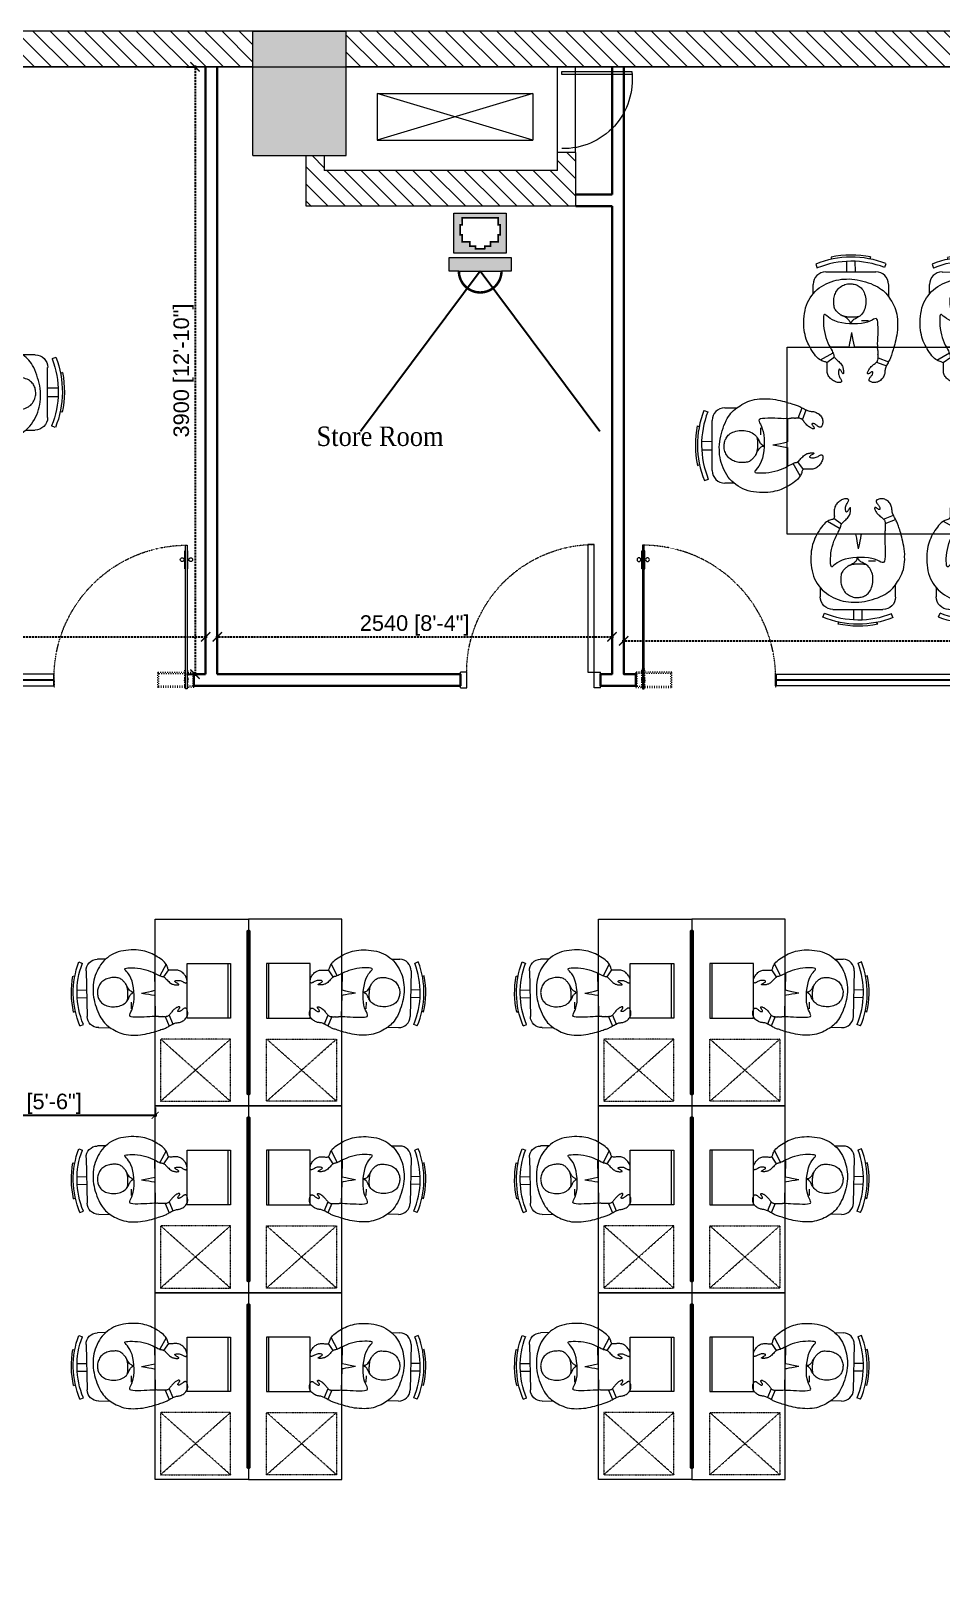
# Model space of a CAD drawing. Header units: millimetres. Extents: x 14520794 to 14796193, y 1415067 to 1454683.
# Drawn here: x 14559299 to 14565155, y 1444660 to 1454683 of the extents above; entities that cross this region are included whole.
import ezdxf

# ---------------------------------------------------------------- set-up
doc = ezdxf.new("R2010")
doc.units = ezdxf.units.MM
doc.header["$LTSCALE"] = 0.01
doc.header["$MEASUREMENT"] = 0
doc.header["$PDMODE"] = 35
for name, pattern in [('ACAD_ISO03W100', [30, 12, -18]), ('DASHED2', [0.375, 0.25, -0.125]), ('HIDDEN', [0.375, 0.25, -0.125]), ('XREF134$0$HIDDEN', [0.375, 0.25, -0.125])]:
    doc.linetypes.add(name, pattern=pattern)
doc.layers.get('0').update_dxf_attribs({"color": 6, "lineweight": 0})
doc.layers.get('Defpoints').update_dxf_attribs({"color": 2})
for name, color, linetype, lineweight in [('7', 7, 'Continuous', 9), ('8 core c.', 32, 'Continuous', 20), ('CHAIR', 32, 'Continuous', 13), ('CHAIRS', 30, 'Continuous', 13), ('DIM', 6, 'Continuous', 13), ('ELE-1', 7, 'Continuous', 20), ('fur_h', 32, 'Continuous', 13), ('fur_n', 32, 'Continuous', 13), ('Glass door', 5, 'Continuous', 15), ('glass part', 5, 'Continuous', 0), ('H', 8, 'Continuous', 5), ('HIDDEN', 30, 'HIDDEN', 5), ('IP Patch Cod-Jack', 42, 'Continuous', 13), ('men', 1, 'Continuous', 13), ('partition', 34, 'Continuous', 30), ('TXT2', 7, 'Continuous', 15), ('WALL', 7, 'Continuous', 30), ('XREF134$0$DoorWindow', 32, 'Continuous', 9)]:
    doc.layers.add(name, color=color, linetype=linetype, lineweight=lineweight)
for name, color, linetype in [('EPSILON DOME CAMERA', 1, 'Continuous'), ('GLASS', 5, 'Continuous'), ('TEMPLATE', 252, 'Continuous')]:
    doc.layers.add(name, color=color, linetype=linetype)
doc.styles.add('SMALL', font='arial.ttf', dxfattribs={"height": 100})
doc.styles.add('TIMES', font='times.ttf', dxfattribs={"width": 0.9, "height": 250})
doc.dimstyles.new('AJI', dxfattribs={"dimtxt": 200, "dimasz": 75, "dimexe": 100, "dimexo": 25, "dimgap": 50, "dimtad": 1, "dimdec": 0, "dimrnd": 5, "dimzin": 0, "dimdsep": 46, "dimtxsty": 'SMALL', "dimblk": 'ARCHTICK', "dimcen": 0, "dimdle": 100, "dimclrd": 7, "dimclre": 7, "dimclrt": 256, "dimazin": 0, "dimtfac": 1, "dimtdec": 0, "dimtofl": 0, "dimtmove": 0, "dimatfit": 3, "dimldrblk": 'CLOSEDBLANK', "dimfxl": 100, "dimtolj": 1, "dimtzin": 0, "dimarcsym": 0})
pattern_1 = [(315, (8833005.4, 736593.985), (55.2427173, 55.2427173), [])]

# ---------------------------------------------------------------- blocks, each defined once
blk = doc.blocks.new('A$C78666EA5')
at = {"linetype": 'ACAD_ISO03W100', "ltscale": 50}
for p, q in [((0, 49), (39, 49)), ((7, 41), (0, 49)), ((0, -49), (0, 49)), ((7, 41), (39, 41)), ((7, -41), (7, 41)), ((39, 49), (39, -68)), ((44, 49), (39, 49)), ((54, 49), (58, 49)), ((58, 49), (58, -68)), ((58, 49), (233, 49)), ((58, 41), (226, 41)), ((226, 41), (233, 49)), ((226, 41), (226, -41)), ((233, 49), (233, -49)), ((0, -49), (7, -41)), ((39, -49), (0, -49)), ((39, -41), (7, -41)), ((39, -68), (44, -68)), ((58, -68), (54, -68)), ((226, -41), (58, -41)), ((233, -49), (58, -49)), ((226, -41), (233, -49))]:
    blk.add_line(p, q, dxfattribs=at)
at = {"ltscale": 2}
for p, q in [((44, 58), (54, 58)), ((44, -866), (44, 58)), ((54, 58), (54, -866)), ((39, -713), (39, -829)), ((44, -713), (39, -713)), ((54, -713), (58, -713)), ((58, -713), (58, -829)), ((39, -829), (44, -829)), ((54, -866), (44, -866)), ((58, -829), (54, -829))]:
    blk.add_line(p, q, dxfattribs=at)
at = {"linetype": 'HIDDEN'}
blk.add_line((900, 0), (900, 49), dxfattribs=at)
for centre in [(21, -773), (76, -773)]:
    blk.add_circle(centre, 12)
at = {"linetype": 'ACAD_ISO03W100', "ltscale": 50, "extrusion": (0, 0, -1)}
for start_param, end_param in [(4.80851, 6.187064), (1.666918, 3.045471)]:
    blk.add_ellipse((49, 0), major_axis=(-8.91, 8.91), ratio=1, start_param=start_param, end_param=end_param, dxfattribs=at)
at = {"ltscale": 2, "extrusion": (0, 0, -1)}
blk.add_ellipse((49, 0), major_axis=(-612, 612), ratio=1, start_param=3.926991, end_param=3.932609, dxfattribs=at)
at = {"layer": 'HIDDEN', "linetype": 'DASHED2', "extrusion": (0, 0, -1)}
blk.add_ellipse((38, -4), major_axis=(-619, 605), ratio=0.991948, start_param=2.359023, end_param=3.924163, dxfattribs=at)
blk = doc.blocks.new('e23')
h = blk.add_hatch(color=8)
h.dxf.hatch_style = 1
h.paths.add_polyline_path([(14607114, 1454453), (14607114, 1454683), (14606514, 1454683), (14606514, 1453883), (14607114, 1453883)])
h.paths.add_polyline_path([(14612941, 1454453), (14612941, 1454683), (14612141, 1454683), (14612141, 1453983), (14612141, 1453883), (14612341, 1453883), (14612941, 1453883)])
h.paths.add_polyline_path([(14618668, 1454451), (14618668, 1454683), (14617868, 1454683), (14617868, 1453883), (14618668, 1453883)])
h.paths.add_polyline_path([(14624396, 1454453), (14624396, 1454683), (14623596, 1454682), (14623596, 1453883), (14624396, 1453883)])
h.paths.add_polyline_path([(14629923, 1454683), (14629323, 1454683), (14629323, 1453883), (14629667, 1453883), (14629923, 1453883)])
h.paths.add_polyline_path([(14635750, 1454683), (14635150, 1454683), (14635150, 1453883), (14635394, 1453883), (14635750, 1453883)])
h.paths.add_polyline_path([(14641477, 1454683), (14640877, 1454683), (14640877, 1453883), (14641477, 1453883)])
h.paths.add_polyline_path([(14646962, 1454683), (14646419, 1454683), (14646419, 1453883), (14646962, 1453883)])
h.paths.add_polyline_path([(14646962, 1447593), (14646162, 1447593), (14646162, 1446793), (14646962, 1446793)])
h.paths.add_polyline_path([(14646962, 1443288), (14646362, 1443288), (14646362, 1442688), (14646962, 1442688)])
h.paths.add_polyline_path([(14635850, 1447593), (14635050, 1447593), (14635050, 1446793), (14635850, 1446793)])
h.paths.add_polyline_path([(14635750, 1440733), (14635150, 1440733), (14635150, 1440048), (14635150, 1439933), (14635750, 1439933)])
h.paths.add_polyline_path([(14641477, 1440733), (14640877, 1440733), (14640878, 1440048), (14640877, 1439933), (14640877, 1439933), (14641477, 1439933)])
h.paths.add_polyline_path([(14624396, 1447593), (14623596, 1447593), (14623596, 1446793), (14624396, 1446793)])
h.paths.add_polyline_path([(14618668, 1447593), (14617868, 1447593), (14617868, 1446793), (14618668, 1446793)])
h.paths.add_polyline_path([(14607214, 1447593), (14606414, 1447593), (14606414, 1446793), (14607214, 1446793)])
h.paths.add_polyline_path([(14607114, 1440733), (14606514, 1440733), (14606514, 1440048), (14606514, 1439933), (14607114, 1439933)])
h.paths.add_polyline_path([(14612942, 1440733), (14612342, 1440733), (14612342, 1440048), (14612342, 1439933), (14612942, 1439933)])
h.paths.add_polyline_path([(14618568, 1440733), (14617968, 1440733), (14617968, 1440048), (14617968, 1439933), (14618070, 1439933), (14618568, 1439933)])
h.paths.add_polyline_path([(14624296, 1440733), (14623696, 1440733), (14623696, 1440048), (14623696, 1439933), (14624296, 1439933)])
h.paths.add_polyline_path([(14629924, 1440733), (14629324, 1440733), (14629324, 1440048), (14629324, 1439933), (14629924, 1439933)])
h.paths.add_polyline_path([(14601387, 1440733), (14600787, 1440733), (14600787, 1440048), (14600787, 1439933), (14601387, 1439933)])
h.paths.add_polyline_path([(14595902, 1443288), (14595532, 1443288), (14595302, 1443288), (14595302, 1442688), (14595902, 1442688)])
h.paths.add_polyline_path([(14596102, 1447763), (14595303, 1447763), (14595303, 1446963), (14596102, 1446963)])
h.paths.add_polyline_path([(14595902, 1454683), (14595303, 1454683), (14595303, 1454453), (14595302, 1453883), (14595902, 1453883)])
at = {"layer": '7', "lineweight": 0}
h = blk.add_hatch(dxfattribs=at)
h.set_pattern_fill('ANSI31', color=8, scale=625, angle=-90, style=0)
h.set_pattern_definition(pattern_1)
h.paths.add_polyline_path([(14629323, 1454683), (14624396, 1454683), (14624396, 1454453), (14629323, 1454453)])
h.paths.add_polyline_path([(14623596, 1454682), (14618668, 1454682), (14618668, 1454451), (14623596, 1454451)])
h.paths.add_polyline_path([(14617868, 1454683), (14612941, 1454683), (14612941, 1454453), (14617868, 1454453)])
h = blk.add_hatch(dxfattribs=at)
h.set_pattern_fill('ANSI31', color=8, scale=625, angle=-90, style=0)
h.set_pattern_definition(pattern_1)
h.paths.add_polyline_path([(14629923, 1454683), (14629923, 1454453), (14635150, 1454453), (14635150, 1454683)])
h = blk.add_hatch(dxfattribs=at)
h.set_pattern_fill('ANSI31', color=8, scale=625, angle=-90, style=0)
h.set_pattern_definition(pattern_1)
h.paths.add_polyline_path([(14631397, 1453903), (14631282, 1453903), (14631282, 1453788), (14629782, 1453788), (14629782, 1453883), (14629667, 1453883), (14629667, 1453554), (14629782, 1453558), (14631397, 1453558)])
h.paths.add_polyline_path([(14637121, 1453903), (14637006, 1453903), (14637006, 1453788), (14635509, 1453788), (14635509, 1453883), (14635394, 1453883), (14635394, 1453553), (14635509, 1453558), (14637121, 1453558)])
h.paths.add_polyline_path([(14612600, 1453883), (14612485, 1453883), (14612485, 1453788), (14610983, 1453788), (14610983, 1453903), (14610868, 1453903), (14610868, 1453558), (14612600, 1453558)])
h.paths.add_polyline_path([(14606872, 1453883), (14606757, 1453883), (14606757, 1453788), (14605256, 1453788), (14605256, 1453903), (14605141, 1453903), (14605141, 1453558), (14605256, 1453558), (14606872, 1453558)])
at = {"layer": 'WALL', "lineweight": 0}
for p, q in [((14634088, 1454683), (14625669, 1454683)), ((14629323, 1454683), (14629923, 1454683)), ((14629323, 1453883), (14629323, 1454683)), ((14629323, 1454683), (14629923, 1454683)), ((14629323, 1453883), (14629323, 1454683)), ((14629923, 1453883), (14629923, 1454683)), ((14629923, 1453883), (14629923, 1454683)), ((14629323, 1454453), (14624396, 1454453)), ((14634088, 1454453), (14629923, 1454453)), ((14631282, 1453903), (14631282, 1454453)), ((14631397, 1453903), (14631397, 1454453)), ((14630122, 1454283), (14630122, 1453983)), ((14630122, 1454283), (14631123, 1454283)), ((14631123, 1454283), (14630122, 1453983)), ((14631123, 1453983), (14630122, 1454283)), ((14631123, 1454283), (14631123, 1453983)), ((14630122, 1453983), (14631123, 1453983)), ((14629323, 1453883), (14629923, 1453883)), ((14629323, 1453883), (14629923, 1453883)), ((14629665, 1453558), (14629665, 1453883)), ((14629782, 1453883), (14629782, 1453788)), ((14631282, 1453788), (14631282, 1453903)), ((14631399, 1453903), (14631282, 1453903)), ((14631399, 1453558), (14631399, 1453903)), ((14631282, 1453788), (14629782, 1453788)), ((14631399, 1453558), (14629665, 1453558))]:
    blk.add_line(p, q, dxfattribs=at)
blk.add_lwpolyline([(14641477, 1454683), (14601388, 1454683)], dxfattribs=at)
blk.add_lwpolyline([(14631758, 1454405), (14631309, 1454405), (14631309, 1454423), (14631759, 1454423, -0.456104), (14631309, 1453928)], format="xyb", dxfattribs=at)
blk = doc.blocks.new('d vh')
at = {"layer": 'CHAIR'}
for p, q in [((403192, -130723), (403258, -130664)), ((403092, -130838), (403120, -130827)), ((403430, -131125), (403185, -130853)), ((403130, -130954), (403145, -130949)), ((403230, -131018), (403287, -130966)), ((403271, -131063), (403328, -131012)), ((403610, -131087), (403560, -131132)), ((403325, -131168), (403332, -131154)), ((403437, -131217), (403450, -131190))]:
    blk.add_line(p, q, dxfattribs=at)
for centre, radius, start, end in [((403253, -130792), 91.7, 131.9791, 221.9791), ((403738, -130597), 690, 200.437, 244.0784), ((403738, -130597), 660, 200.4628, 244.0784), ((403738, -130597), 705, 210.4111, 234.1011), ((403498, -131064), 91.7, 221.9791, 311.9791)]:
    blk.add_arc(centre, radius, start, end, dxfattribs=at)
at = {"layer": 'men', "linetype": 'ByBlock'}
for p, q in [((403458, -130413), (403473, -130405)), ((403473, -130405), (403487, -130397)), ((403487, -130397), (403501, -130391)), ((403501, -130391), (403513, -130385)), ((403513, -130385), (403525, -130379)), ((403525, -130379), (403536, -130374)), ((403536, -130374), (403545, -130370)), ((403545, -130370), (403553, -130366)), ((403553, -130366), (403561, -130362)), ((403561, -130362), (403568, -130359)), ((403568, -130359), (403574, -130357)), ((403574, -130357), (403581, -130354)), ((403581, -130354), (403588, -130352)), ((403588, -130352), (403595, -130350)), ((403595, -130350), (403603, -130348)), ((403603, -130348), (403611, -130346)), ((403611, -130346), (403620, -130344)), ((403642, -130422), (403613, -130345)), ((403620, -130344), (403629, -130342)), ((403629, -130342), (403638, -130339)), ((403638, -130339), (403646, -130337)), ((403646, -130337), (403654, -130334)), ((403673, -130409), (403646, -130337)), ((403654, -130334), (403661, -130331)), ((403661, -130331), (403668, -130328)), ((403668, -130328), (403674, -130325)), ((403674, -130325), (403679, -130321)), ((403679, -130321), (403684, -130317)), ((403684, -130317), (403689, -130314)), ((403689, -130314), (403694, -130310)), ((403694, -130310), (403700, -130307)), ((403700, -130307), (403706, -130304)), ((403706, -130304), (403713, -130302)), ((403713, -130302), (403721, -130300)), ((403721, -130300), (403729, -130298)), ((403729, -130298), (403737, -130298)), ((403737, -130298), (403745, -130298)), ((403745, -130298), (403754, -130299)), ((403746, -130381), (403745, -130383)), ((403745, -130383), (403745, -130385)), ((403745, -130385), (403746, -130386)), ((403747, -130379), (403746, -130381)), ((403746, -130386), (403748, -130388)), ((403749, -130377), (403747, -130379)), ((403748, -130388), (403751, -130389)), ((403752, -130375), (403749, -130377)), ((403751, -130389), (403754, -130390)), ((403756, -130373), (403752, -130375)), ((403754, -130299), (403762, -130300)), ((403754, -130390), (403758, -130391)), ((403760, -130372), (403756, -130373)), ((403758, -130391), (403762, -130391)), ((403765, -130371), (403760, -130372)), ((403762, -130300), (403769, -130303)), ((403762, -130391), (403766, -130392)), ((403770, -130370), (403765, -130371)), ((403766, -130392), (403769, -130393)), ((403769, -130303), (403776, -130306)), ((403769, -130393), (403772, -130394)), ((403775, -130369), (403770, -130370)), ((403772, -130394), (403775, -130395)), ((403781, -130369), (403775, -130369)), ((403775, -130395), (403777, -130397)), ((403777, -130404), (403775, -130406)), ((403776, -130306), (403783, -130311)), ((403777, -130397), (403778, -130398)), ((403778, -130402), (403777, -130404)), ((403778, -130398), (403779, -130400)), ((403779, -130400), (403778, -130402)), ((403786, -130369), (403781, -130369)), ((403783, -130311), (403789, -130316)), ((403791, -130368), (403786, -130369)), ((403789, -130316), (403794, -130321)), ((403796, -130367), (403791, -130368)), ((403794, -130321), (403798, -130327)), ((403800, -130366), (403796, -130367)), ((403798, -130327), (403802, -130332)), ((403803, -130365), (403800, -130366)), ((403802, -130332), (403805, -130338)), ((403806, -130363), (403803, -130365)), ((403805, -130338), (403807, -130343)), ((403808, -130361), (403806, -130363)), ((403807, -130343), (403809, -130348)), ((403809, -130358), (403808, -130361)), ((403809, -130348), (403810, -130352)), ((403810, -130355), (403809, -130358)), ((403810, -130352), (403810, -130355)), ((403314, -130533), (403325, -130518)), ((403325, -130518), (403338, -130504)), ((403338, -130504), (403351, -130491)), ((403351, -130491), (403366, -130478)), ((403366, -130478), (403380, -130465)), ((403380, -130465), (403396, -130453)), ((403396, -130453), (403411, -130442)), ((403411, -130442), (403427, -130431)), ((403427, -130431), (403443, -130422)), ((403443, -130422), (403458, -130413)), ((403551, -130506), (403533, -130521)), ((403566, -130494), (403551, -130506)), ((403578, -130483), (403566, -130494)), ((403586, -130475), (403578, -130483)), ((403593, -130470), (403586, -130475)), ((403597, -130465), (403593, -130470)), ((403600, -130462), (403597, -130465)), ((403602, -130460), (403600, -130462)), ((403603, -130458), (403602, -130460)), ((403604, -130456), (403603, -130458)), ((403606, -130454), (403604, -130456)), ((403608, -130452), (403606, -130454)), ((403610, -130450), (403608, -130452)), ((403612, -130448), (403610, -130450)), ((403615, -130446), (403612, -130448)), ((403617, -130444), (403615, -130446)), ((403620, -130442), (403617, -130444)), ((403622, -130440), (403620, -130442)), ((403625, -130438), (403622, -130440)), ((403627, -130436), (403625, -130438)), ((403628, -130435), (403627, -130436)), ((403630, -130433), (403628, -130435)), ((403632, -130431), (403630, -130433)), ((403634, -130429), (403632, -130431)), ((403636, -130427), (403634, -130429)), ((403638, -130425), (403636, -130427)), ((403641, -130423), (403638, -130425)), ((403644, -130420), (403641, -130423)), ((403647, -130418), (403644, -130420)), ((403650, -130415), (403647, -130418)), ((403654, -130413), (403650, -130415)), ((403659, -130411), (403654, -130413)), ((403663, -130410), (403659, -130411)), ((403669, -130409), (403663, -130410)), ((403674, -130409), (403669, -130409)), ((403681, -130410), (403674, -130409)), ((403687, -130411), (403681, -130410)), ((403694, -130412), (403687, -130411)), ((403701, -130413), (403694, -130412)), ((403708, -130414), (403701, -130413)), ((403716, -130415), (403708, -130414)), ((403723, -130416), (403716, -130415)), ((403731, -130416), (403723, -130416)), ((403738, -130416), (403731, -130416)), ((403745, -130415), (403738, -130416)), ((403752, -130414), (403745, -130415)), ((403758, -130413), (403752, -130414)), ((403763, -130411), (403758, -130413)), ((403768, -130409), (403763, -130411)), ((403772, -130408), (403768, -130409)), ((403775, -130406), (403772, -130408)), ((403940, -130520), (403942, -130515)), ((403942, -130515), (403944, -130511)), ((403944, -130511), (403946, -130507)), ((403946, -130507), (403949, -130505)), ((403949, -130505), (403952, -130504)), ((403952, -130504), (403956, -130505)), ((403956, -130505), (403959, -130506)), ((403959, -130506), (403963, -130509)), ((403963, -130509), (403967, -130513)), ((403967, -130513), (403970, -130517)), ((403970, -130517), (403974, -130523)), ((403265, -130637), (403269, -130622)), ((403269, -130622), (403274, -130607)), ((403274, -130607), (403280, -130592)), ((403280, -130592), (403287, -130577)), ((403287, -130577), (403295, -130562)), ((403295, -130562), (403303, -130547)), ((403303, -130547), (403314, -130533)), ((403441, -130609), (403437, -130617)), ((403437, -130617), (403439, -130624)), ((403439, -130624), (403445, -130629)), ((403449, -130598), (403441, -130609)), ((403445, -130629), (403454, -130634)), ((403462, -130584), (403449, -130598)), ((403478, -130569), (403462, -130584)), ((403496, -130553), (403478, -130569)), ((403515, -130536), (403496, -130553)), ((403533, -130521), (403515, -130536)), ((403854, -130618), (403855, -130609)), ((403854, -130627), (403854, -130618)), ((403854, -130636), (403854, -130627)), ((403855, -130600), (403857, -130591)), ((403855, -130609), (403855, -130600)), ((403857, -130591), (403859, -130584)), ((403859, -130584), (403861, -130576)), ((403861, -130576), (403864, -130570)), ((403864, -130570), (403868, -130564)), ((403868, -130564), (403871, -130559)), ((403871, -130559), (403875, -130554)), ((403875, -130554), (403879, -130549)), ((403879, -130549), (403883, -130545)), ((403883, -130545), (403886, -130542)), ((403886, -130542), (403890, -130539)), ((403890, -130539), (403893, -130537)), ((403892, -130564), (403891, -130569)), ((403891, -130569), (403891, -130573)), ((403891, -130573), (403892, -130576)), ((403894, -130559), (403892, -130564)), ((403892, -130576), (403894, -130577)), ((403893, -130537), (403895, -130535)), ((403895, -130553), (403894, -130559)), ((403894, -130577), (403898, -130577)), ((403895, -130535), (403897, -130534)), ((403897, -130548), (403895, -130553)), ((403897, -130534), (403899, -130535)), ((403898, -130543), (403897, -130548)), ((403899, -130539), (403898, -130543)), ((403898, -130577), (403902, -130575)), ((403899, -130535), (403899, -130536)), ((403899, -130536), (403899, -130539)), ((403902, -130575), (403907, -130572)), ((403907, -130572), (403912, -130568)), ((403912, -130568), (403918, -130563)), ((403918, -130563), (403923, -130558)), ((403923, -130558), (403927, -130552)), ((403927, -130552), (403931, -130545)), ((403931, -130545), (403933, -130539)), ((403933, -130539), (403936, -130532)), ((403936, -130532), (403938, -130526)), ((403938, -130526), (403940, -130520)), ((403965, -130632), (403959, -130637)), ((403970, -130626), (403965, -130632)), ((403974, -130619), (403970, -130626)), ((403974, -130523), (403977, -130529)), ((403978, -130613), (403974, -130619)), ((403977, -130529), (403980, -130536)), ((403981, -130606), (403978, -130613)), ((403980, -130536), (403982, -130544)), ((403983, -130599), (403981, -130606)), ((403982, -130544), (403984, -130551)), ((403985, -130592), (403983, -130599)), ((403984, -130551), (403985, -130560)), ((403985, -130560), (403986, -130568)), ((403986, -130584), (403985, -130592)), ((403986, -130568), (403986, -130576)), ((403986, -130576), (403986, -130584)), ((403252, -130708), (403253, -130694)), ((403252, -130722), (403252, -130708)), ((403253, -130737), (403252, -130722)), ((403253, -130694), (403255, -130679)), ((403255, -130753), (403253, -130737)), ((403255, -130679), (403258, -130665)), ((403258, -130665), (403261, -130651)), ((403261, -130651), (403265, -130637)), ((403454, -130634), (403466, -130639)), ((403466, -130639), (403482, -130645)), ((403482, -130645), (403499, -130654)), ((403499, -130654), (403517, -130665)), ((403517, -130665), (403537, -130680)), ((403537, -130680), (403557, -130699)), ((403557, -130699), (403577, -130720)), ((403577, -130720), (403596, -130742)), ((403583, -130742), (403590, -130735)), ((403584, -130748), (403594, -130740)), ((403596, -130742), (403613, -130766)), ((403812, -130751), (403818, -130735)), ((403818, -130735), (403824, -130720)), ((403824, -130720), (403828, -130707)), ((403828, -130707), (403833, -130697)), ((403833, -130697), (403836, -130688)), ((403935, -130725), (403835, -130691)), ((403836, -130688), (403840, -130682)), ((403840, -130682), (403843, -130677)), ((403843, -130677), (403846, -130673)), ((403846, -130673), (403849, -130669)), ((403849, -130669), (403851, -130666)), ((403851, -130666), (403852, -130662)), ((403852, -130662), (403853, -130657)), ((403852, -130662), (403919, -130677)), ((403853, -130657), (403854, -130651)), ((403854, -130644), (403854, -130636)), ((403854, -130651), (403854, -130644)), ((403921, -130672), (403919, -130677)), ((403919, -130677), (403919, -130682)), ((403919, -130682), (403920, -130687)), ((403920, -130687), (403923, -130693)), ((403925, -130667), (403921, -130672)), ((403923, -130693), (403926, -130699)), ((403929, -130663), (403925, -130667)), ((403926, -130699), (403929, -130706)), ((403935, -130658), (403929, -130663)), ((403929, -130706), (403932, -130714)), ((403932, -130714), (403934, -130723)), ((403934, -130723), (403936, -130733)), ((403941, -130653), (403935, -130658)), ((403936, -130733), (403937, -130745)), ((403937, -130745), (403936, -130758)), ((403947, -130648), (403941, -130653)), ((403953, -130643), (403947, -130648)), ((403959, -130637), (403953, -130643)), ((403258, -130769), (403255, -130753)), ((403262, -130786), (403258, -130769)), ((403268, -130804), (403262, -130786)), ((403274, -130823), (403268, -130804)), ((403282, -130841), (403274, -130823)), ((403290, -130860), (403282, -130841)), ((403299, -130879), (403290, -130860)), ((403613, -130766), (403629, -130790)), ((403629, -130790), (403642, -130813)), ((403642, -130813), (403652, -130836)), ((403652, -130836), (403658, -130856)), ((403658, -130856), (403662, -130874)), ((403732, -130875), (403747, -130859)), ((403747, -130859), (403761, -130841)), ((403761, -130841), (403774, -130823)), ((403774, -130823), (403786, -130804)), ((403786, -130804), (403796, -130786)), ((403796, -130786), (403804, -130768)), ((403804, -130768), (403812, -130751)), ((403916, -130847), (403910, -130862)), ((403921, -130832), (403916, -130847)), ((403925, -130817), (403921, -130832)), ((403929, -130801), (403925, -130817)), ((403932, -130786), (403929, -130801)), ((403935, -130772), (403932, -130786)), ((403936, -130758), (403935, -130772)), ((403309, -130897), (403299, -130879)), ((403319, -130915), (403309, -130897)), ((403330, -130931), (403319, -130915)), ((403342, -130948), (403330, -130931)), ((403354, -130963), (403342, -130948)), ((403367, -130977), (403354, -130963)), ((403662, -130874), (403663, -130890)), ((403663, -130890), (403664, -130904)), ((403664, -130904), (403664, -130914)), ((403664, -130914), (403665, -130921)), ((403665, -130921), (403668, -130925)), ((403668, -130925), (403673, -130925)), ((403673, -130925), (403681, -130921)), ((403681, -130921), (403691, -130913)), ((403691, -130913), (403704, -130903)), ((403704, -130903), (403718, -130890)), ((403718, -130890), (403732, -130875)), ((403838, -130973), (403824, -130987)), ((403851, -130959), (403838, -130973)), ((403862, -130945), (403851, -130959)), ((403872, -130932), (403862, -130945)), ((403882, -130918), (403872, -130932)), ((403890, -130904), (403882, -130918)), ((403897, -130891), (403890, -130904)), ((403904, -130876), (403897, -130891)), ((403910, -130862), (403904, -130876)), ((403380, -130991), (403367, -130977)), ((403394, -131004), (403380, -130991)), ((403409, -131016), (403394, -131004)), ((403424, -131028), (403409, -131016)), ((403440, -131038), (403424, -131028)), ((403457, -131048), (403440, -131038)), ((403475, -131057), (403457, -131048)), ((403493, -131065), (403475, -131057)), ((403511, -131072), (403493, -131065)), ((403530, -131077), (403511, -131072)), ((403549, -131082), (403530, -131077)), ((403568, -131085), (403549, -131082)), ((403588, -131087), (403568, -131085)), ((403607, -131087), (403588, -131087)), ((403627, -131086), (403607, -131087)), ((403646, -131084), (403627, -131086)), ((403666, -131080), (403646, -131084)), ((403685, -131075), (403666, -131080)), ((403704, -131068), (403685, -131075)), ((403723, -131060), (403704, -131068)), ((403741, -131050), (403723, -131060)), ((403759, -131039), (403741, -131050)), ((403776, -131027), (403759, -131039)), ((403793, -131014), (403776, -131027)), ((403809, -131001), (403793, -131014)), ((403824, -130987), (403809, -131001))]:
    blk.add_line(p, q, dxfattribs=at)
at = {"layer": 'men'}
for p, q in [((403586, -130476), (403699, -130602)), ((403727, -130633), (403818, -130734))]:
    blk.add_line(p, q, dxfattribs=at)
at = {"layer": 'men', "linetype": 'ByBlock'}
for points in [[(403633, -130690), (403652, -130666), (403668, -130645), (403682, -130626), (403694, -130609), (403699, -130602)], [(403512, -130727), (403517, -130731), (403522, -130735), (403528, -130740), (403533, -130745), (403539, -130751), (403544, -130756), (403549, -130762), (403554, -130768), (403559, -130774), (403564, -130780), (403568, -130785), (403572, -130791), (403575, -130796), (403578, -130801), (403581, -130806), (403583, -130810), (403585, -130814), (403586, -130818), (403588, -130821), (403589, -130824), (403589, -130828), (403590, -130832), (403591, -130836), (403591, -130840), (403592, -130846), (403592, -130852), (403592, -130858), (403592, -130865), (403592, -130872), (403591, -130879), (403589, -130886), (403587, -130894), (403584, -130901), (403580, -130908), (403575, -130914), (403570, -130921), (403564, -130927), (403557, -130933), (403550, -130939), (403543, -130945), (403535, -130951), (403527, -130956), (403518, -130960), (403509, -130965), (403500, -130968), (403490, -130971), (403481, -130973), (403471, -130974), (403461, -130975), (403451, -130974), (403442, -130972), (403432, -130970), (403423, -130967), (403414, -130963), (403406, -130959), (403398, -130954), (403390, -130949), (403383, -130943), (403377, -130937), (403372, -130931), (403367, -130924), (403362, -130917), (403358, -130910), (403354, -130903), (403351, -130895), (403349, -130888), (403347, -130880), (403345, -130872), (403345, -130863), (403345, -130855), (403346, -130846), (403348, -130836), (403351, -130827), (403355, -130817), (403360, -130807), (403366, -130797), (403373, -130787), (403381, -130777), (403389, -130768), (403398, -130760), (403408, -130752), (403418, -130745), (403429, -130738), (403440, -130733), (403451, -130729), (403463, -130726), (403474, -130724), (403485, -130723), (403495, -130723), (403505, -130725), (403515, -130727), (403524, -130730), (403532, -130733), (403540, -130736), (403547, -130739), (403553, -130741), (403559, -130742), (403563, -130743), (403567, -130743), (403570, -130742), (403573, -130742), (403575, -130741), (403577, -130741), (403579, -130741), (403581, -130741), (403582, -130741), (403583, -130742), (403584, -130744), (403584, -130745), (403584, -130748), (403584, -130750), (403583, -130753), (403582, -130757), (403580, -130761), (403579, -130767), (403579, -130775), (403579, -130785), (403581, -130797), (403585, -130813), (403591, -130833)], [(403521, -130694), (403486, -130655)], [(403633, -130690), (403658, -130674), (403681, -130660), (403701, -130648), (403727, -130633)]]:
    blk.add_lwpolyline(points, dxfattribs=at)
blk = doc.blocks.new('dtyhth')
at = {"layer": 'fur_n'}
for points in [[(14546203, 1693100), (14546203, 1692500), (14545003, 1692500), (14545003, 1693100)], [(14545288, 1692984), (14545638, 1692984), (14545638, 1692704), (14545288, 1692704)], [(14545288, 1692984), (14545638, 1692984), (14545638, 1692969), (14545288, 1692969)]]:
    blk.add_lwpolyline(points, close=True, dxfattribs=at)
at = {"layer": 'GLASS'}
blk.add_lwpolyline([(14546128, 1693106), (14546128, 1693094), (14545078, 1693094), (14545078, 1693106)], close=True, dxfattribs=at)
at = {"layer": 'HIDDEN'}
for p, q in [((14545773, 1692534), (14546173, 1692984)), ((14545773, 1692984), (14546173, 1692534))]:
    blk.add_line(p, q, dxfattribs=at)
blk.add_lwpolyline([(14545773, 1692984), (14545773, 1692534), (14546173, 1692534), (14546173, 1692984)], close=True, dxfattribs=at)
at = {"layer": 'CHAIRS', "xscale": -0.8000000007450578, "yscale": 0.800000000745058, "zscale": 0.800000000745058, "rotation": 313.2068148817128}
blk.add_blockref('d vh', (14842757, 1528630), dxfattribs=at)
blk = doc.blocks.new('_ARCHTICK')
at = {"color": 0, "linetype": 'ByBlock', "const_width": 0.15}
blk.add_lwpolyline([(-0.5, -0.5), (0.5, 0.5)], dxfattribs=at)
blk = doc.blocks.new('*D75')
at = {"layer": 'Defpoints', "color": 0, "ltscale": 5000, "transparency": 16777216}
for p in [(14558447, 1447776), (14560097, 1447776), (14560097, 1447716)]:
    blk.add_point(p, dxfattribs=at)
at = {"layer": 'DIM', "color": 7, "lineweight": -2, "ltscale": 5000, "transparency": 16777216}
for p, q in [((14558447, 1447766), (14558447, 1447706)), ((14560097, 1447766), (14560097, 1447706)), ((14558437, 1447716), (14560107, 1447716))]:
    blk.add_line(p, q, dxfattribs=at)
at = {"layer": 'DIM', "color": 7, "lineweight": -2, "ltscale": 5000, "transparency": 16777216, "xscale": 45, "yscale": 45, "zscale": 45, "rotation": 180}
blk.add_blockref('_ARCHTICK', (14558447, 1447716), dxfattribs=at)
at = {"layer": 'DIM', "color": 7, "lineweight": -2, "ltscale": 5000, "transparency": 16777216, "xscale": 45, "yscale": 45, "zscale": 45}
blk.add_blockref('_ARCHTICK', (14560097, 1447716), dxfattribs=at)
at = {"layer": 'DIM', "ltscale": 5000, "transparency": 16777216, "insert": (14559272, 1447790), "char_height": 100, "attachment_point": 5, "style": 'SMALL'}
blk.add_mtext('\\A1;1650 [5\'-6"]', dxfattribs=at)
blk = doc.blocks.new('_ClosedBlank')
at = {"color": 0, "linetype": 'ByBlock', "lineweight": -2}
for p, q in [((-1, 0.17), (0, 0)), ((-1, 0.17), (-1, -0.17)), ((0, 0), (-1, -0.17))]:
    blk.add_line(p, q, dxfattribs=at)
blk = doc.blocks.new('*U55')
at = {"layer": 'XREF134$0$DoorWindow'}
for p, q in [((0, -100), (0, 0)), ((900, -100), (900, 0))]:
    blk.add_line(p, q, dxfattribs=at)
blk.add_lwpolyline([(40, 0), (40, 820), (80, 820), (80, 0)], close=True, dxfattribs=at)
for points in [[(0, -100), (40, -100), (40, 0), (0, 0)], [(900, -100), (860, -100), (860, 0), (900, 0)]]:
    blk.add_lwpolyline(points, dxfattribs=at)
at = {"layer": 'XREF134$0$DoorWindow', "linetype": 'XREF134$0$HIDDEN'}
blk.add_arc((40, 0), 820, 360, 90, dxfattribs=at)
blk = doc.blocks.new('*D89')
at = {"layer": 'Defpoints', "color": 0, "ltscale": 5000, "transparency": 16777216}
for p in [(14560496, 1450841), (14563034, 1450841), (14563034, 1450790)]:
    blk.add_point(p, dxfattribs=at)
at = {"layer": 'DIM', "color": 7, "linetype": 'DASHED2', "lineweight": -2, "ltscale": 5000, "transparency": 16777216}
blk.add_line((14560486, 1450790), (14563044, 1450790), dxfattribs=at)
at = {"layer": 'DIM', "color": 7, "lineweight": -2, "ltscale": 5000, "transparency": 16777216}
for p, q in [((14560496, 1450831), (14560496, 1450780)), ((14563034, 1450831), (14563034, 1450780))]:
    blk.add_line(p, q, dxfattribs=at)
at = {"layer": 'DIM', "color": 7, "lineweight": -2, "ltscale": 5000, "transparency": 16777216, "xscale": 60, "yscale": 60, "zscale": 60, "rotation": 180}
blk.add_blockref('_ARCHTICK', (14560496, 1450790), dxfattribs=at)
at = {"layer": 'DIM', "color": 7, "lineweight": -2, "ltscale": 5000, "transparency": 16777216, "xscale": 60, "yscale": 60, "zscale": 60}
blk.add_blockref('_ARCHTICK', (14563034, 1450790), dxfattribs=at)
at = {"layer": 'DIM', "ltscale": 5000, "transparency": 16777216, "insert": (14561765, 1450864), "char_height": 100, "attachment_point": 5, "style": 'SMALL'}
blk.add_mtext('\\A1;2540 [8\'-4"]', dxfattribs=at)
blk = doc.blocks.new('*D90')
at = {"layer": 'Defpoints', "color": 0, "ltscale": 5000, "transparency": 16777216}
for p in [(14560289, 1454453), (14560289, 1450551, -14), (14560353, 1450551)]:
    blk.add_point(p, dxfattribs=at)
at = {"layer": 'DIM', "color": 7, "lineweight": -2, "ltscale": 5000, "transparency": 16777216}
for p, q in [((14560299, 1454453), (14560363, 1454453)), ((14560299, 1450551), (14560363, 1450551))]:
    blk.add_line(p, q, dxfattribs=at)
at = {"layer": 'DIM', "color": 7, "linetype": 'DASHED2', "lineweight": -2, "ltscale": 5000, "transparency": 16777216}
blk.add_line((14560353, 1454463), (14560353, 1450541), dxfattribs=at)
at = {"layer": 'DIM', "color": 7, "lineweight": -2, "ltscale": 5000, "transparency": 16777216, "xscale": 60, "yscale": 60, "zscale": 60}
for p, rotation in [((14560353, 1454453), 90), ((14560353, 1450551), 270)]:
    blk.add_blockref('_ARCHTICK', p, dxfattribs=dict(at, rotation=rotation))
at = {"layer": 'DIM', "ltscale": 5000, "transparency": 16777216, "insert": (14560279, 1452502), "char_height": 100, "attachment_point": 5, "rotation": 90, "style": 'SMALL'}
blk.add_mtext('\\A1;3900 [12\'-10"]', dxfattribs=at)
blk = doc.blocks.new('*D91')
at = {"layer": 'Defpoints', "color": 0, "ltscale": 5000, "transparency": 16777216}
for p in [(14569709, 1450765), (14563109, 1450674), (14569709, 1450674)]:
    blk.add_point(p, dxfattribs=at)
at = {"layer": 'DIM', "color": 7, "linetype": 'DASHED2', "lineweight": -2, "ltscale": 5000, "transparency": 16777216}
blk.add_line((14563099, 1450765), (14569719, 1450765), dxfattribs=at)
at = {"layer": 'DIM', "color": 7, "lineweight": -2, "ltscale": 5000, "transparency": 16777216}
for p, q in [((14563109, 1450684), (14563109, 1450775)), ((14569709, 1450684), (14569709, 1450775))]:
    blk.add_line(p, q, dxfattribs=at)
at = {"layer": 'DIM', "color": 7, "lineweight": -2, "ltscale": 5000, "transparency": 16777216, "xscale": 60, "yscale": 60, "zscale": 60, "rotation": 180}
blk.add_blockref('_ARCHTICK', (14563109, 1450765), dxfattribs=at)
at = {"layer": 'DIM', "color": 7, "lineweight": -2, "ltscale": 5000, "transparency": 16777216, "xscale": 60, "yscale": 60, "zscale": 60}
blk.add_blockref('_ARCHTICK', (14569709, 1450765), dxfattribs=at)
at = {"layer": 'DIM', "ltscale": 5000, "transparency": 16777216, "insert": (14566409, 1450839), "char_height": 100, "attachment_point": 5, "style": 'SMALL'}
blk.add_mtext('\\A1;6600 [21\'-8"]', dxfattribs=at)
blk = doc.blocks.new('*D92')
at = {"layer": 'Defpoints', "color": 0, "ltscale": 5000, "transparency": 16777216}
for p in [(14560421, 1450791), (14550070, 1450665), (14560421, 1450665)]:
    blk.add_point(p, dxfattribs=at)
at = {"layer": 'DIM', "color": 7, "linetype": 'DASHED2', "lineweight": -2, "ltscale": 5000, "transparency": 16777216}
blk.add_line((14550060, 1450791), (14560431, 1450791), dxfattribs=at)
at = {"layer": 'DIM', "color": 7, "lineweight": -2, "ltscale": 5000, "transparency": 16777216}
for p, q in [((14550070, 1450675), (14550070, 1450801)), ((14560421, 1450675), (14560421, 1450801))]:
    blk.add_line(p, q, dxfattribs=at)
at = {"layer": 'DIM', "color": 7, "lineweight": -2, "ltscale": 5000, "transparency": 16777216, "xscale": 60, "yscale": 60, "zscale": 60, "rotation": 180}
blk.add_blockref('_ARCHTICK', (14550070, 1450791), dxfattribs=at)
at = {"layer": 'DIM', "color": 7, "lineweight": -2, "ltscale": 5000, "transparency": 16777216, "xscale": 60, "yscale": 60, "zscale": 60}
blk.add_blockref('_ARCHTICK', (14560421, 1450791), dxfattribs=at)
at = {"layer": 'DIM', "ltscale": 5000, "transparency": 16777216, "insert": (14555246, 1450865), "char_height": 100, "attachment_point": 5, "style": 'SMALL'}
blk.add_mtext("\\A1;10350 [34']", dxfattribs=at)
blk = doc.blocks.new('data point')
at = {"layer": 'IP Patch Cod-Jack', "lineweight": 9}
h = blk.add_hatch(color=1, dxfattribs=at)
h.paths.add_polyline_path([(82919.4, 102817.5), (82593, 102817.5), (82593, 102567.8), (82919.4, 102567.8)])
h.paths.add_polyline_path([(82869, 102639.5), (82820.9, 102639.5), (82820.9, 102612.1), (82784.6, 102612.1), (82784.6, 102595.9), (82727.8, 102595.9), (82727.8, 102612.1), (82691.6, 102612.1), (82691.6, 102639.5), (82643.5, 102639.5), (82643.5, 102682.6), (82631.6, 102682.6), (82631.6, 102745.1), (82643.5, 102788.3), (82869, 102788.3), (82869, 102745.1), (82880.8, 102745.1), (82880.8, 102682.6), (82869, 102682.6)], flags=16)
at = {"layer": '8 core c.', "color": 7, "lineweight": 13}
for p, q in [((82631.6, 102745.1), (82631.6, 102682.6)), ((82631.6, 102682.6), (82643.5, 102682.6)), ((82869, 102745.1), (82880.8, 102745.1)), ((82691.6, 102639.5), (82691.6, 102612.1)), ((82691.6, 102612.1), (82727.8, 102612.1)), ((82727.8, 102612.1), (82727.8, 102595.9)), ((82727.8, 102595.9), (82784.6, 102595.9)), ((82784.6, 102612.1), (82784.6, 102595.9)), ((82784.6, 102612.1), (82820.9, 102612.1))]:
    blk.add_line(p, q, dxfattribs=at)
at = {"layer": '8 core c.', "color": 1, "lineweight": 13}
blk.add_line((82643.5, 102745.1), (82631.6, 102745.1), dxfattribs=at)
at = {"layer": '8 core c.', "color": 7, "lineweight": 13}
blk.add_lwpolyline([(82593, 102817.5), (82919.4, 102817.5), (82919.4, 102567.8), (82593, 102567.8)], close=True, dxfattribs=at)
for points in [[(82643.5, 102745.1), (82643.5, 102788.3), (82869, 102788.3), (82869, 102745.1)], [(82691.6, 102639.5), (82643.5, 102639.5), (82643.5, 102682.6)]]:
    blk.add_lwpolyline(points, dxfattribs=at)
at = {"layer": 'IP Patch Cod-Jack', "color": 7, "lineweight": 13}
for p, q in [((82869, 102682.6), (82880.8, 102682.6)), ((82880.8, 102745.1), (82880.8, 102682.6)), ((82820.9, 102639.5), (82820.9, 102612.1))]:
    blk.add_line(p, q, dxfattribs=at)
blk.add_lwpolyline([(82869, 102682.6), (82869, 102639.5), (82820.9, 102639.5)], dxfattribs=at)
at = {"layer": 'TEMPLATE', "color": 7, "lineweight": -3, "const_width": 10}
blk.add_lwpolyline([(82869, 102788.3), (82869, 102745.1), (82880.8, 102745.1), (82880.8, 102682.6), (82869, 102682.6), (82869, 102639.5), (82820.9, 102639.5), (82820.9, 102612.1), (82784.6, 102612.1), (82784.6, 102595.9), (82727.8, 102595.9), (82727.8, 102612.1), (82691.6, 102612.1), (82691.6, 102639.5), (82643.5, 102639.5), (82643.5, 102682.6), (82631.6, 102682.6), (82631.6, 102745.1), (82643.5, 102745.1), (82643.5, 102788.3), (82869, 102788.3)], dxfattribs=at)
blk = doc.blocks.new('DOME CAMERA')
at = {"layer": 'EPSILON DOME CAMERA', "linetype": 'Continuous', "lineweight": 9}
blk.add_hatch(color=256, dxfattribs=at).paths.add_polyline_path([(-137, 0), (-200, 0), (-200, -87), (200, -87), (200, 0), (137, 0)])
at = {"color": 1, "true_color": 0xff0000}
for p, q in [((0, -1), (-769, 1029)), ((0, 0), (769, 1030))]:
    blk.add_line(p, q, dxfattribs=at)
at = {"layer": 'EPSILON DOME CAMERA', "linetype": 'Continuous', "lineweight": 9}
blk.add_lwpolyline([(-137, 0, -1), (137, 0), (200, 0), (200, -87), (-200, -87), (-200, 0)], format="xyb", close=True, dxfattribs=at)
at = {"layer": 'EPSILON DOME CAMERA', "linetype": 'Continuous', "lineweight": 9, "const_width": 16}
blk.add_lwpolyline([(137, 0, 1), (-137, 0)], format="xyb", dxfattribs=at)
at = {"layer": 'EPSILON DOME CAMERA', "linetype": 'Continuous', "lineweight": 9}
blk.add_lwpolyline([(137, 0), (-137, 0)], dxfattribs=at)
at = {"layer": 'IP Patch Cod-Jack', "lineweight": 13, "xscale": 1.030757035158097, "yscale": 1.030757035158097, "zscale": 1.030757035158097, "rotation": 180}
blk.add_blockref('data point', (85302, 105608), dxfattribs=at)

msp = doc.modelspace()

# ---------------------------------------------------------------- linework, layer by layer
at = {"layer": 'ELE-1', "ltscale": 5000, "elevation": 0}
msp.add_lwpolyline([(14550070.3, 1450476.4), (14559446, 1450476.4), (14559446, 1450551.4), (14550070.3, 1450551.4)], close=True, dxfattribs=at)
at = {"layer": 'ELE-1', "ltscale": 5000}
msp.add_lwpolyline([(14569709.4, 1450476.4), (14564086.2, 1450476.4), (14564086.2, 1450551.4), (14569709.4, 1450551.4)], close=True, dxfattribs=at)
at = {"layer": 'fur_h', "ltscale": 5000}
msp.add_lwpolyline([(14568659.4, 1451451.4), (14564159.4, 1451451.4), (14564159.4, 1452651.4), (14568659.4, 1452651.4)], close=True, dxfattribs=at)
at = {"layer": 'glass part', "const_width": 12}
for points, elevation in [([(14550070.3, 1450513.9), (14559446, 1450513.9)], -14.3), ([(14569709.4, 1450513.9), (14564086.2, 1450513.9)], 0)]:
    msp.add_lwpolyline(points, dxfattribs=dict(at, elevation=elevation))
at = {"layer": 'H', "color": 254, "true_color": 0xfeeab9}
msp.add_lwpolyline([(14532789.3, 1454452.6), (14574284.4, 1454452.6), (14574297.8, 1450476.4), (14575191.1, 1450476.4), (14575177.6, 1447517.6), (14577564.3, 1447517.6), (14577564.3, 1444332.6), (14578134.3, 1444332.6), (14578134.3, 1440047.6), (14526934.3, 1440047.6), (14526934.3, 1445562.6), (14532602.8, 1445562.6), (14532602.8, 1453882.6), (14532789.6, 1453882.6), (14532789.3, 1454452.6)], dxfattribs=at)
msp.add_lwpolyline([(14575198, 1450476.4), (14574284.4, 1450476.4), (14574284.4, 1454452.5), (14550070.3, 1454452.5), (14550070.3, 1440047.5), (14578134.3, 1440047.5), (14578134.3, 1442687.5), (14577764.3, 1442687.5), (14577764.3, 1443287.5), (14578134.3, 1443287.5), (14578134.3, 1444332.5), (14577564.3, 1444332.5), (14577564.3, 1447592.5), (14575171, 1447592.5)], close=True, dxfattribs=at)
at = {"layer": 'partition', "ltscale": 5000}
for p, q in [((14560421, 1454452.6), (14560421, 1450551.4)), ((14560496, 1454452.6), (14560496, 1450551.4)), ((14562801.3, 1453632.6), (14563034.4, 1453632.6)), ((14562801.3, 1453557.6), (14563034.4, 1453557.6)), ((14560346, 1450551.4), (14560346, 1450476.4)), ((14560346, 1450551.4), (14560421, 1450551.4)), ((14564086.2, 1450551.4), (14564086.2, 1450476.4)), ((14560346, 1450476.4), (14560496, 1450476.4)), ((14562959.4, 1450476.4, -21.3), (14563186.2, 1450476.4))]:
    msp.add_line(p, q, dxfattribs=at)
for points in [[(14563034.4, 1454452.6), (14563034.4, 1453632.6)], [(14563186.2, 1450476.4), (14563186.2, 1450551.4), (14563109.4, 1450551.4), (14563109.4, 1454452.6)], [(14563034.4, 1453557.6), (14563034.4, 1450551.4), (14563034.4, 1450551.4)], [(14563034.4, 1450551.4), (14562959.4, 1450551.4), (14562959.4, 1450476.4)]]:
    msp.add_lwpolyline(points, dxfattribs=at)
at = {"layer": 'partition', "ltscale": 5000, "elevation": -14.3}
msp.add_lwpolyline([(14560496, 1450551.4), (14562059.4, 1450551.4), (14562059.4, 1450476.4), (14560496, 1450476.4)], dxfattribs=at)

# ---------------------------------------------------------------- block references
at = {"layer": 'CHAIRS', "extrusion": (2.29866e-31, -1.01872e-31, -1), "xscale": -0.8800000012846559, "yscale": 0.8800000012846559, "zscale": -0.8800000012846559, "rotation": 131.8705522405129}
for p in [(-14887291, 1640484.7, -1.9), (-14888039, 1640484.1)]:
    msp.add_blockref('d vh', p, dxfattribs=at)
at = {"layer": 'CHAIRS', "extrusion": (-1.01872e-31, 2.29866e-31, -1), "xscale": 0.8800000012846558, "yscale": 0.8800000012846558, "zscale": -0.8800000012846558, "rotation": 318.1294477595125}
msp.add_blockref('d vh', (-14746753.6, 1775082.7), dxfattribs=at)
at = {"layer": 'CHAIRS', "extrusion": (1.01872e-31, 2.29866e-31, -1), "xscale": -0.8800000012846558, "yscale": 0.8800000012846558, "zscale": -0.8800000012846558, "rotation": 41.87055224051287}
msp.add_blockref('d vh', (-14376329.5, 1774741.7), dxfattribs=at)
at = {"layer": 'CHAIRS', "extrusion": (2.29866e-31, 1.01872e-31, -1), "xscale": 0.8800000012846559, "yscale": 0.8800000012846559, "zscale": -0.8800000012846559, "rotation": 48.12944775950825}
for p in [(-14887336.5, 1263618.1, -1.9), (-14888081.3, 1263618.6)]:
    msp.add_blockref('d vh', p, dxfattribs=at)
at = {"layer": 'EPSILON DOME CAMERA', "rotation": 179.9999999999856}
msp.add_blockref('DOME CAMERA', (14562186.4, 1453140.7), dxfattribs=at)
at = {"layer": 'fur_h', "rotation": 269.9999999999747}
for p in [(12867597.2, 15993978.9), (12870447.2, 15993978.9), (12867597.2, 15992778.9), (12870447.2, 15992778.9), (12867597.2, 15991578.9), (12870447.2, 15991578.9)]:
    msp.add_blockref('dtyhth', p, dxfattribs=at)
at = {"layer": 'fur_h', "xscale": -1, "rotation": 89.99999999997475}
for p in [(16253797.4, 15993978.9), (16256647.4, 15993978.9), (16253797.4, 15992778.9), (16256647.4, 15992778.9), (16253797.4, 15991578.9), (16256647.4, 15991578.9)]:
    msp.add_blockref('dtyhth', p, dxfattribs=at)
at = {"layer": 'Glass door', "linetype": 'ByBlock', "yscale": 0.999555752998654, "zscale": 0.999555752998654, "rotation": 180}
for p, xscale in [((14560346, 1450513.9), 0.999555752998654), ((14563186.2, 1450513.9), -0.999555752998654)]:
    msp.add_blockref('A$C78666EA5', p, dxfattribs=dict(at, xscale=xscale))
at = {"layer": 'partition'}
msp.add_blockref('e23', (-68598, 0), dxfattribs=at)
at = {"layer": 'partition', "color": 8, "xscale": -1, "rotation": 359.9999971998162}
msp.add_blockref('*U55', (14562959.4, 1450563.9, 0), dxfattribs=at)

# ---------------------------------------------------------------- texts
at = {"layer": 'TXT2', "color": 5, "style": 'TIMES', "width": 0.9}
msp.add_text('Store Room ', height=125, rotation=360, dxfattribs=at).set_placement((14561134.3, 1452017.2, -16.1))

# ---------------------------------------------------------------- dimensions: what is measured, and where the dimension line sits
at = {"layer": 'DIM', "ltscale": 5000}
dim = msp.add_linear_dim(base=(14560353, 1450551.4), p1=(14560288.6, 1454452.6), p2=(14560288.7, 1450551.4, -14.3), angle=90, dimstyle='AJI', override={"dimtxt": 125, "dimasz": 60, "dimexe": 10, "dimexo": 10, "dimgap": 10, "dimdle": 10, "dimfxl": 200, "dimarcsym": 1}, dxfattribs=at)
dim.commit()
dim.dimension.update_dxf_attribs({"geometry": '*D90', "text_midpoint": (14560278.9, 1452502)})
for base, p1, p2, override, picture, middle in [((14560421, 1450790.8), (14550070.3, 1450665.5), (14560421, 1450665.5), {"dimtxt": 125, "dimasz": 60, "dimexe": 10, "dimexo": 10, "dimgap": 10, "dimdle": 10, "dimfxl": 200, "dimarcsym": 1}, '*D92', (14555245.6, 1450864.9)), ((14563034.4, 1450789.6), (14560496, 1450841.1), (14563034.4, 1450841.1), {"dimtxt": 125, "dimasz": 60, "dimexe": 10, "dimexo": 10, "dimgap": 10, "dimdle": 10, "dimfxl": 200, "dimarcsym": 1}, '*D89', (14561765.2, 1450863.7)), ((14569709.4, 1450765), (14563109.4, 1450674.4), (14569709.4, 1450674.4), {"dimtxt": 125, "dimasz": 60, "dimexe": 10, "dimexo": 10, "dimgap": 10, "dimdle": 10, "dimfxl": 200, "dimarcsym": 1}, '*D91', (14566409.4, 1450839.1)), ((14560097.3, 1447716.1), (14558447.3, 1447776.4), (14560097.3, 1447776.4), {"dimtxt": 95, "dimasz": 45, "dimexe": 10, "dimexo": 10, "dimgap": 10, "dimdle": 10, "dimfxlon": 1, "dimarcsym": 1}, '*D75', (14559272.3, 1447790.2))]:
    dim = msp.add_linear_dim(base=base, p1=p1, p2=p2, dimstyle='AJI', override=override, dxfattribs=at)
    dim.commit()
    dim.dimension.update_dxf_attribs({"geometry": picture, "text_midpoint": middle})

doc.saveas('drawing.dxf')
